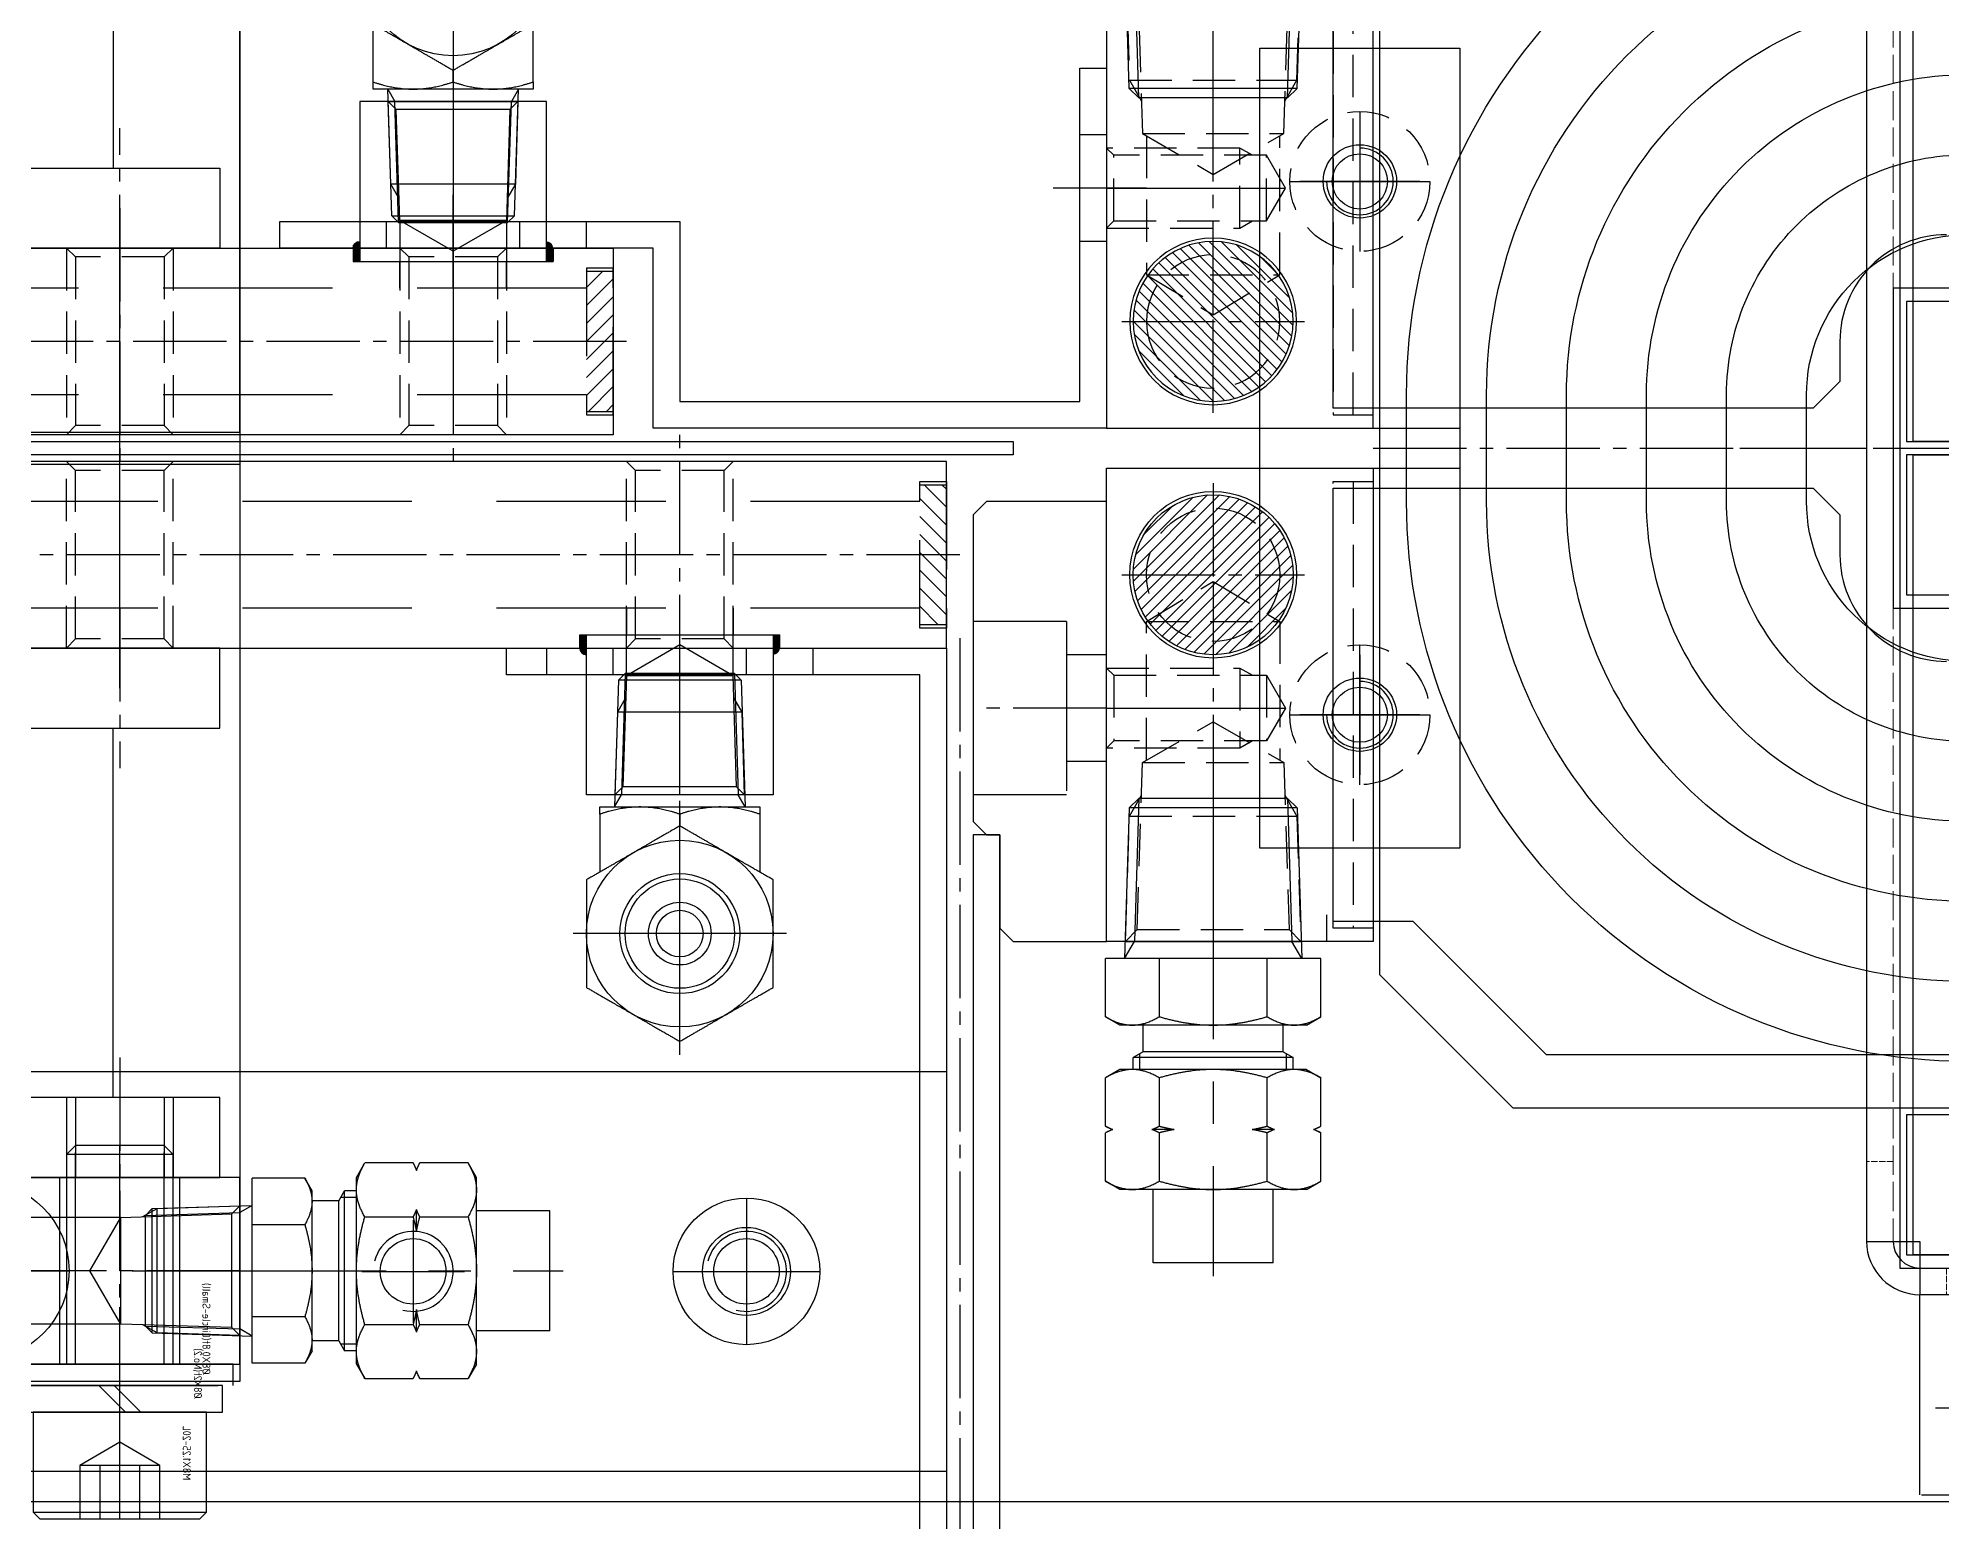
# Model space of a CAD drawing. Header units: millimetres. Extents: x -4251 to 2609, y -1673 to 4048.
# Drawn here: x -4004 to -3861.2, y 1449.9 to 1561.2 of the extents above; entities that cross this region are included whole.
import ezdxf
from ezdxf.enums import TextEntityAlignment as Align

# ---------------------------------------------------------------- set-up
doc = ezdxf.new("R2010")
doc.units = ezdxf.units.MM
for name, pattern in [('CENTER', [50.8, 31.75, -6.35, 6.35, -6.35]), ('CENTER1', [10, 7, -1, 1, -1]), ('CENTER2', [28.575, 19.05, -3.175, 3.175, -3.175]), ('CHAIN', [0.3543, 0.2362, -0.0295, 0.0591, -0.0295]), ('DASHED', [0.2067, 0.1654, -0.0413]), ('HIDDEN', [9.525, 6.35, -3.175]), ('HIDDEN2', [4.7625, 3.175, -1.5875]), ('HIDDENX2', [19.05, 12.7, -6.35]), ('PHANTOM2', [31.75, 15.875, -3.175, 3.175, -3.175, 3.175, -3.175])]:
    doc.linetypes.add(name, pattern=pattern)
for name, color, linetype in [('______', 7, 'Continuous'), ('CENTER', 1, 'CENTER'), ('CL', 1, 'CENTER'), ('HIDDEN', 2, 'HIDDEN'), ('PV-529CA', 7, 'Continuous'), ('THIN', 3, 'Continuous'), ('가는실선', 6, 'Continuous'), ('가시적인 것(ISO)', 7, 'Continuous'), ('외형선', 7, 'Continuous'), ('중심선', 3, 'CENTER2'), ('피치선', 1, 'Continuous')]:
    doc.layers.add(name, color=color, linetype=linetype)
doc.layers.add('가려진 것(ISO)', color=2, linetype='DASHED', lineweight=18)
doc.layers.add('중심 표식(ISO)', color=1, linetype='Continuous', lineweight=25)
doc.styles.get("Standard").update_dxf_attribs({"font": 'ISOCP.SHX', "bigfont": 'WHGTXT.SHX'})

# ---------------------------------------------------------------- blocks, each defined once
blk = doc.blocks.new('A$C725E4418')
at = {"color": 1, "linetype": 'CENTER1'}
for p, q in [((-20, 99, 0), (-20, 107, 0)), ((-22, -3, 0), (-22, 5, 0))]:
    blk.add_line(p, q, dxfattribs=at)
at = {"color": 2, "linetype": 'HIDDEN'}
for p, q in [((-25, 102, 0), (-25, 104, 0)), ((-15, 102, 0), (-15, 104, 0)), ((-10, 102, 0), (-10, 104, 0)), ((-27, 0, 0), (-27, 2, 0)), ((-21.5, 0, 0), (-21.5, 2, 0)), ((-17, 0, 0), (-17, 2, 0))]:
    blk.add_line(p, q, dxfattribs=at)
at = {"color": 1}
blk.add_lwpolyline([(-33, 104), (0, 104), (0, 0), (-33, 0), (-33, 2), (-2, 2), (-2, 102), (-33, 102), (-33, 104)], dxfattribs=at)
blk = doc.blocks.new('A$C13CE0023')
at = {"color": 2, "linetype": 'HIDDEN'}
for p, q in [((49, 8.5, 0), (47, 8.5, 0)), ((-5, 0), (-5, 2)), ((5, 0), (5, 2)), ((10, 0, 0), (10, 2, 0)), ((49, 0.5, 0), (47, 0.5, 0))]:
    blk.add_line(p, q, dxfattribs=at)
at = {"color": 1, "linetype": 'CENTER1'}
for p, q in [((0, -3), (0, 5)), ((52, 4.5, 0), (44, 4.5, 0))]:
    blk.add_line(p, q, dxfattribs=at)
at = {"color": 1, "elevation": 0}
blk.add_lwpolyline([(15, 0), (-13, 0), (-13, 2), (17, 2), (17, -11.5), (47, -11.5), (47, 13.5), (49, 13.5), (49, -13.5), (15, -13.5)], close=True, dxfattribs=at)
blk = doc.blocks.new('A$C2F791973')
at = {"color": 2, "linetype": 'HIDDENX2'}
for p, q in [((-3, -9), (-10, -9, 0)), ((-3, -9), (-3, -22)), ((0, -11.5), (-3, -11.5)), ((0, -19.5), (-3, -19.5)), ((-3, -22), (-10, -22, 0))]:
    blk.add_line(p, q, dxfattribs=at)
at = {"color": 1, "linetype": 'CENTER1'}
blk.add_line((0, -15.5), (-10, -15.5), dxfattribs=at)
at = {"color": 1}
blk.add_lwpolyline([(-7, -33), (0, -33), (0, 0), (-9, 0), (-10, -1), (-10, -24), (-9, -25), (-8, -25), (-8, -32)], close=True, dxfattribs=at)
blk = doc.blocks.new('A$C08E43E8F')
at = {"color": 1, "linetype": 'CENTER1'}
blk.add_line((20, -93, 0), (20, -85, 0), dxfattribs=at)
at = {"color": 2, "linetype": 'HIDDEN'}
for p, q in [((15, -90, 0), (15, -88, 0)), ((19.5, -90, 0), (19.5, -88, 0)), ((25, -90, 0), (25, -88, 0))]:
    blk.add_line(p, q, dxfattribs=at)
at = {"color": 1}
blk.add_lwpolyline([(-2, 0), (-2, -90), (31, -90), (31, -88), (0, -88), (0, 0)], close=True, dxfattribs=at)
blk = doc.blocks.new('A$C50AD6EAA')
at = {"color": 30}
blk.add_lwpolyline([(5, 0), (390, 0), (390, 158), (5, 158), (5, 0)], dxfattribs=at)
blk.add_lwpolyline([(321.5, 17.5), (321.5, 140.5), (280.5, 140.5), (280.5, 17.5)], close=True, dxfattribs=at)
at = {"color": 2, "linetype": 'HIDDEN2'}
for centre in [(240, 99), (240, 59)]:
    blk.add_circle(centre, 5.25, dxfattribs=at)
at = {"color": 30}
for centre in [(240, 99), (240, 59)]:
    blk.add_circle(centre, 2.75, dxfattribs=at)
blk.add_circle((194, 17.25), 2.46)
at = {"layer": 'CENTER'}
for p, q in [((240, 104.25), (240, 93.75)), ((234.75, 99), (245.25, 99)), ((240, 53.75), (240, 64.25)), ((234.75, 59), (245.25, 59)), ((194, 20.25), (194, 14.25)), ((191, 17.25), (197, 17.25))]:
    blk.add_line(p, q, dxfattribs=at)
at = {"layer": 'THIN'}
blk.add_arc((194, 17.25), 3, 255, 165, dxfattribs=at)
blk = doc.blocks.new('A$C4ACB407E')
at = {"color": 30}
for p, q in [((-15, -28.5), (0, -28.5)), ((-15, -31.5), (0, -31.5))]:
    blk.add_line(p, q, dxfattribs=at)
blk.add_lwpolyline([(-15, 0), (0, 0), (0, -60), (-15, -60)], close=True, dxfattribs=at)
for centre in [(-7.5, -10), (-7.5, -50)]:
    blk.add_circle(centre, 2.07)
at = {"layer": 'CL'}
for p, q in [((-7.5, -5.5), (-7.5, -14.5)), ((-3, -10), (-12, -10)), ((-7.5, -45.5), (-7.5, -54.5)), ((-3, -50), (-12, -50))]:
    blk.add_line(p, q, dxfattribs=at)
at = {"layer": '피치선'}
for centre in [(-7.5, -10), (-7.5, -50)]:
    blk.add_arc(centre, 2.5, 180, 90, dxfattribs=at)
blk = doc.blocks.new('A$C248C143C')
at = {"color": 30}
blk.add_lwpolyline([(-1, 0), (-201, 0), (-201, 30), (-1, 30), (-1, 0)], dxfattribs=at)
for radius in [5.5, 3.3]:
    blk.add_circle((-16, 15), radius, dxfattribs=at)
blk.add_circle((-41, 15, 0), 2.46)
at = {"layer": 'CENTER'}
for p, q in [((-16, 20.5), (-16, 9.5)), ((-41, 18.85, 0), (-41, 11.15, 0)), ((-44.85, 15, 0), (-37.15, 15, 0)), ((-21.5, 15), (-10.5, 15))]:
    blk.add_line(p, q, dxfattribs=at)
at = {"layer": 'THIN'}
blk.add_arc((-41, 15, 0), 3, 255, 165, dxfattribs=at)
blk = doc.blocks.new('A$C1B3D22F5')
at = {"color": 2, "linetype": 'HIDDEN'}
for p, q in [((13.85, 31.5, 0), (19.85, 31.5, 0)), ((13.85, 30.82, 0), (19.85, 30.82, 0)), ((13.85, 24.18, 0), (19.85, 24.18, 0)), ((13.85, 23.5, 0), (19.85, 23.5, 0)), ((-19.85, 5.25, 0), (-13.85, 5.25, 0)), ((13.85, 5.25, 0), (19.85, 5.25, 0)), ((-13.85, 4, 0), (13.85, 4, 0)), ((-13.85, 3.32, 0), (13.85, 3.32, 0)), ((-13.85, -3.32, 0), (13.85, -3.32, 0)), ((-13.85, -4, 0), (13.85, -4, 0)), ((-19.85, -5.25, 0), (-13.85, -5.25, 0)), ((13.85, -5.25, 0), (19.85, -5.25, 0)), ((13.85, -23.5, 0), (19.85, -23.5, 0)), ((13.85, -24.18, 0), (19.85, -24.18, 0)), ((13.85, -30.82, 0), (19.85, -30.82, 0)), ((13.85, -31.5, 0), (19.85, -31.5, 0))]:
    blk.add_line(p, q, dxfattribs=at)
at = {"color": 1, "linetype": 'CENTER1'}
for p, q in [((-22.85, 27.5, 0), (-10.85, 27.5, 0)), ((10.85, 27.5, 0), (22.85, 27.5, 0)), ((-19.85, 0, 0), (19.85, 0, 0)), ((-22.85, -27.5, 0), (-10.85, -27.5, 0)), ((10.85, -27.5, 0), (22.85, -27.5, 0))]:
    blk.add_line(p, q, dxfattribs=at)
at = {"color": 6}
for p, q in [((13.85, 27, 0), (-13.85, 27, 0)), ((13.85, -27, 0), (-13.85, -27, 0))]:
    blk.add_line(p, q, dxfattribs=at)
at = {"color": 1, "elevation": 0}
for points in [[(-13.85, 35), (-19.85, 35), (-19.85, -35), (-13.85, -35)], [(19.85, 35), (13.85, 35), (13.85, -35), (19.85, -35)]]:
    blk.add_lwpolyline(points, close=True, dxfattribs=at)
blk = doc.blocks.new('A$C6A5E3453')
at = {"color": 1, "linetype": 'CENTER1'}
blk.add_line((0, -12, 0), (0, 0, 0), dxfattribs=at)
at = {"color": 2, "linetype": 'HIDDENX2'}
for p, q in [((-4, -3.08), (-4, 0)), ((4, -3.08), (4, 0)), ((4, -3.08), (-4, -3.08)), ((4.67, -5.8), (-4.67, -5.8))]:
    blk.add_line(p, q, dxfattribs=at)
at = {"color": 1}
blk.add_lwpolyline([(-7, 0), (7, 0), (7, -12), (-7, -12)], close=True, dxfattribs=at)
at = {"color": 2, "linetype": 'HIDDENX2'}
for points in [[(4.26, -11.4), (4, -3.08), (0, -0.77), (-4, -3.08), (-4.26, -11.4)], [(-4.06, -4.74), (-4.67, -5.8), (-4.86, -12)], [(4.86, -12), (4.67, -5.8), (4.06, -4.74)], [(4.86, -12), (4.26, -11.4), (-4.26, -11.4), (-4.86, -12)]]:
    blk.add_lwpolyline(points, dxfattribs=at)
blk = doc.blocks.new('A$C74E65FFC')
at = {"linetype": 'HIDDEN2', "ltscale": 2}
h = blk.add_hatch(dxfattribs=at)
h.set_pattern_fill('ANSI31', color=2, scale=0.3, angle=-90)
h.set_pattern_definition([(315, (-197.4971, 2603.3029), (0.6735192, 0.6735192), [])])
h.paths.add_polyline_path([(131.83, 23.08), (131.83, 12.58), (129.83, 12.58), (129.83, 23.08)])
h = blk.add_hatch(color=256)
h.paths.add_polyline_path([(112.83, 11.83), (112.33, 11.83), (112.33, 10.83), (112.83, 10.83)])
h.paths.add_polyline_path([(112.83, 10.83), (112.33, 10.83, 0.414214), (112.83, 10.33)])
h = blk.add_hatch(color=256)
h.paths.add_polyline_path([(126.83, 11.83), (127.33, 11.83), (127.33, 10.83), (126.83, 10.83)])
h.paths.add_polyline_path([(126.83, 10.83), (127.33, 10.83, -0.414214), (126.83, 10.33)])
at = {"color": 1, "linetype": 'CENTER1'}
for p, q in [((94.83, 7.83, 0), (94.83, 27.83, 0)), ((119.83, 7.83, 0), (119.83, 27.83, 0)), ((132.83, 17.83, 0), (-27.17, 17.83, 0))]:
    blk.add_line(p, q, dxfattribs=at)
at = {"color": 6}
for p, q in [((131.83, 24.83, 0), (-43.17, 24.83, 0)), ((131.83, 10.83), (131.83, 24.83, 0)), ((-43.17, 10.83, 0), (131.83, 10.83, 0))]:
    blk.add_line(p, q, dxfattribs=at)
at = {"color": 2, "linetype": 'HIDDEN2'}
for p, q in [((90.83, 10.83, 0), (90.83, 24.83, 0)), ((98.83, 10.83, 0), (98.83, 24.83, 0)), ((115.83, 10.83, 0), (115.83, 24.83, 0)), ((123.83, 10.83, 0), (123.83, 24.83, 0)), ((91.51, 11.5, 0), (91.51, 24.15, 0)), ((98.16, 11.5, 0), (98.16, 24.15, 0)), ((116.51, 11.5, 0), (116.51, 24.15, 0)), ((123.16, 11.5, 0), (123.16, 24.15, 0))]:
    blk.add_line(p, q, dxfattribs=at)
at = {"color": 2, "linetype": 'HIDDENX2'}
for p, q in [((129.83, 21.83, 0), (-21.7, 21.83, 0)), ((129.83, 13.83, 0), (-21.67, 13.83, 0)), ((112.33, 10.83, 0), (112.33, 11.83, 0)), ((127.33, 10.83, 0), (127.33, 11.83, 0))]:
    blk.add_line(p, q, dxfattribs=at)
at = {"color": 250, "linetype": 'HIDDENX2'}
for p, q in [((115.83, 13.83, 0), (115.83, 11.83, 0)), ((123.83, 13.83, 0), (123.83, 11.83, 0))]:
    blk.add_line(p, q, dxfattribs=at)
at = {"color": 2}
blk.add_line((112.33, 11.83, 0), (127.33, 11.83, 0), dxfattribs=at)
at = {"color": 2, "linetype": 'HIDDEN2', "elevation": 0}
for points in [[(98.83, 24.83), (98.16, 24.15), (91.51, 24.15), (90.83, 24.83)], [(123.83, 24.83), (123.16, 24.15), (116.51, 24.15), (115.83, 24.83)], [(98.83, 10.83), (98.16, 11.5), (91.51, 11.5), (90.83, 10.83)], [(123.83, 10.83), (123.16, 11.5), (116.51, 11.5), (115.83, 10.83)]]:
    blk.add_lwpolyline(points, dxfattribs=at)
at = {"color": 2, "linetype": 'HIDDEN2', "ltscale": 2, "elevation": 0}
for points in [[(131.83, 23.33), (131.83, 12.33), (129.83, 12.33), (129.83, 23.33)], [(131.83, 23.08), (131.83, 12.58), (129.83, 12.58), (129.83, 23.08)]]:
    blk.add_lwpolyline(points, close=True, dxfattribs=at)
blk.add_arc((112.83, 10.83, 0), 0.5, 180, 270)
blk.add_blockref('A$C6A5E3453', (119.83, 11.83, 0))
blk = doc.blocks.new('A$C5ED477E8')
at = {"color": 1, "linetype": 'CENTER1'}
for p, q in [((63.46, 6.62, 0), (63.46, 26.62, 0)), ((72.46, 16.62, 0), (-47.08, 16.62, 0))]:
    blk.add_line(p, q, dxfattribs=at)
at = {"color": 6}
for p, q in [((72.46, 23.62, 0), (-74.54, 23.62, 0)), ((72.46, 9.62, 0), (72.46, 23.62, 0)), ((-74.54, 9.62, 0), (72.46, 9.62, 0))]:
    blk.add_line(p, q, dxfattribs=at)
at = {"color": 2, "linetype": 'HIDDENX2'}
for p, q in [((63.53, 20.62, 0), (-41.58, 20.62, 0)), ((63.54, 12.62, 0), (63.54, 20.62, 0)), ((66.26, 11.95, 0), (66.26, 21.29, 0)), ((63.53, 12.62, 0), (-41.54, 12.62, 0))]:
    blk.add_line(p, q, dxfattribs=at)
at = {"color": 2, "linetype": 'HIDDENX2', "elevation": 0}
for points in [[(65.19, 20.68), (66.26, 21.29), (72.46, 21.48)], [(72.46, 11.76), (71.86, 12.36), (71.86, 20.88), (72.46, 21.48)], [(71.86, 12.36), (63.54, 12.62), (61.22, 16.62), (63.54, 20.62), (71.86, 20.88)], [(72.46, 11.76), (66.26, 11.95), (65.19, 12.56)]]:
    blk.add_lwpolyline(points, dxfattribs=at)
at = {"layer": 'CENTER'}
blk.add_line((47.64, 16.62, 0), (58.28, 16.62, 0), dxfattribs=at)
at = {"layer": 'HIDDEN', "ltscale": 10}
for p, q in [((58.96, 9.62, 0), (58.96, 23.62, 0)), ((67.96, 9.62, 0), (67.96, 23.62, 0))]:
    blk.add_line(p, q, dxfattribs=at)
blk = doc.blocks.new('A$C61D72ECD')
at = {"linetype": 'HIDDEN2', "ltscale": 2}
h = blk.add_hatch(dxfattribs=at)
h.set_pattern_fill('ANSI31', color=2, scale=0.3, angle=-90)
h.set_pattern_definition([(315, (-251.3881, 2606.0555), (0.6735192, 0.6735192), [])])
h.paths.add_polyline_path([(77.94, 25.83), (77.94, 15.33), (75.94, 15.33), (75.94, 25.83)])
h = blk.add_hatch(color=256)
h.paths.add_polyline_path([(50.94, 14.58), (50.44, 14.58), (50.44, 13.58), (50.94, 13.58)])
h.paths.add_polyline_path([(50.94, 13.58), (50.44, 13.58, 0.414214), (50.94, 13.08)])
h = blk.add_hatch(color=256)
h.paths.add_polyline_path([(64.94, 14.58), (65.44, 14.58), (65.44, 13.58), (64.94, 13.58)])
h.paths.add_polyline_path([(64.94, 13.58), (65.44, 13.58, -0.414214), (64.94, 13.08)])
at = {"color": 1, "linetype": 'CENTER1'}
for p, q in [((15.94, 10.58, 0), (15.94, 30.58, 0)), ((57.94, 10.58, 0), (57.94, 30.58, 0)), ((78.94, 20.58, 0), (-106.06, 20.58, 0))]:
    blk.add_line(p, q, dxfattribs=at)
at = {"color": 6}
for p, q in [((77.94, 27.58, 0), (-122.06, 27.58, 0)), ((77.94, 13.58, 0), (77.94, 27.58, 0)), ((-122.06, 13.58, 0), (77.94, 13.58, 0))]:
    blk.add_line(p, q, dxfattribs=at)
at = {"color": 2, "linetype": 'HIDDEN2'}
for p, q in [((11.94, 13.58, 0), (11.94, 27.58, 0)), ((19.94, 13.58, 0), (19.94, 27.58, 0)), ((53.94, 13.58, 0), (53.94, 27.58, 0)), ((61.94, 13.58, 0), (61.94, 27.58, 0)), ((12.62, 14.26, 0), (12.62, 26.9, 0)), ((19.26, 14.26, 0), (19.26, 26.9, 0)), ((54.62, 14.26, 0), (54.62, 26.9, 0)), ((61.26, 14.26, 0), (61.26, 26.9, 0))]:
    blk.add_line(p, q, dxfattribs=at)
at = {"color": 2, "linetype": 'HIDDENX2'}
for p, q in [((75.94, 24.58, 0), (-100.6, 24.58, 0)), ((75.94, 16.58, 0), (-100.56, 16.58, 0)), ((50.44, 13.58, 0), (50.44, 14.58, 0)), ((65.44, 13.58, 0), (65.44, 14.58, 0))]:
    blk.add_line(p, q, dxfattribs=at)
at = {"color": 250, "linetype": 'HIDDENX2'}
for p, q in [((53.94, 16.58, 0), (53.94, 14.58, 0)), ((61.94, 16.58, 0), (61.94, 14.58, 0))]:
    blk.add_line(p, q, dxfattribs=at)
at = {"color": 2}
blk.add_line((50.44, 14.58, 0), (65.44, 14.58, 0), dxfattribs=at)
at = {"color": 2, "linetype": 'HIDDEN2', "elevation": 0}
for points in [[(19.94, 27.58), (19.26, 26.9), (12.62, 26.9), (11.94, 27.58)], [(61.94, 27.58), (61.26, 26.9), (54.62, 26.9), (53.94, 27.58)], [(19.94, 13.58), (19.26, 14.26), (12.62, 14.26), (11.94, 13.58)], [(61.94, 13.58), (61.26, 14.26), (54.62, 14.26), (53.94, 13.58)]]:
    blk.add_lwpolyline(points, dxfattribs=at)
at = {"color": 2, "linetype": 'HIDDEN2', "ltscale": 2, "elevation": 0}
for points in [[(77.94, 26.08), (77.94, 15.08), (75.94, 15.08), (75.94, 26.08)], [(77.94, 25.83), (77.94, 15.33), (75.94, 15.33), (75.94, 25.83)]]:
    blk.add_lwpolyline(points, close=True, dxfattribs=at)
blk.add_arc((50.94, 13.58, 0), 0.5, 180, 270)
blk.add_blockref('A$C6A5E3453', (57.94, 14.58, 0))
blk = doc.blocks.new('A$C60C83D6E')
at = {"color": 1, "linetype": 'CENTER1'}
blk.add_line((101.3, -123.4, 0), (114.7, -123.4, 0), dxfattribs=at)
at = {"color": 6, "elevation": 0}
blk.add_lwpolyline([(-19.5, 8.3), (127.5, 8.3), (127.5, -131.7), (-19.5, -131.7)], close=True, dxfattribs=at)
at = {"color": 6}
blk.add_circle((108, -123.4, 0), 6.7, dxfattribs=at)
blk = doc.blocks.new('A$C6DFB66A4')
at = {"color": 6, "linetype": 'PHANTOM2'}
for p, q in [((-11.1, -6.5), (-11.1, 6.5)), ((-7.6, 3), (-7.6, -3)), ((0, 3.32), (16.4, 3.32)), ((15.72, 4), (15.72, -4)), ((-1.6, -0.43), (-3.6, 1.57)), ((-11.6, 0), (16.4, 0)), ((-1.6, -1.57), (-3.6, 0.43)), ((0, -3.32), (16.4, -3.32))]:
    blk.add_line(p, q, dxfattribs=at)
for points in [[(-3.6, 7.7), (-1.6, 7.7), (-1.6, -7.7), (-3.6, -7.7)], [(-1.6, 8.5), (0, 8.5), (0, -8.5), (-1.6, -8.5)], [(-3.6, -6.5), (-11.1, -6.5), (-11.6, -6), (-11.6, 6), (-11.1, 6.5), (-3.6, 6.5)]]:
    blk.add_lwpolyline(points, close=True, dxfattribs=at)
for points in [[(-11.6, 3), (-7.6, 3), (-5.87, 0), (-5.87, 0), (-7.6, -3), (-11.6, -3)], [(0, 4), (15.72, 4), (16.4, 3.32), (16.4, -3.32), (15.72, -4), (0, -4)], [(-11.6, 1.5), (-7.6, 1.5)], [(-7.6, -1.5), (-11.6, -1.5)]]:
    blk.add_lwpolyline(points, dxfattribs=at)
for s, p in [('%%C8X2t(No.2)', (-2.6, 5.86)), ('%%C8X0.8t(Circle-Small)', (-0.8, 6.5)), ('M8X1.25-20L', (-8.72, 5.03))]:
    blk.add_text(s, height=0.6, dxfattribs=at).set_placement(p, align=Align.MIDDLE_LEFT)
blk = doc.blocks.new('A$C1A1F7E32')
at = {"layer": 'PV-529CA'}
for p, q in [((4.5, 30.33), (-4.5, 30.33)), ((-4.5, 30.33), (-4.5, 24.83)), ((4.5, 30.33), (4.5, 24.83)), ((-7, 24.83), (-8.08, 24.2)), ((7, 24.83), (-7, 24.83)), ((7, 24.83), (8.08, 24.2)), ((-8.08, 24.2), (-8.08, 20.58)), ((-4.04, 20.58), (-4.04, 24.2)), ((4.04, 20.58), (4.04, 24.2)), ((8.08, 20.58), (8.08, 24.2)), ((-7.58, 20.33), (-8.08, 20.58)), ((-7.58, 20.33), (-8.08, 20.08)), ((-8.08, 20.08), (-8.08, 16.46)), ((-7.52, 20.33), (-7.58, 20.33)), ((-2.92, 20.33), (-4.6, 20.33)), ((-4.04, 16.46), (-4.04, 20.08)), ((4.6, 20.33), (2.92, 20.33)), ((4.04, 16.46), (4.04, 20.08)), ((7.58, 20.33), (7.52, 20.33)), ((7.58, 20.33), (8.08, 20.58)), ((7.58, 20.33), (8.08, 20.08)), ((8.08, 16.46), (8.08, 20.08)), ((-7, 15.83), (-8.08, 16.46)), ((7, 15.83), (-7, 15.83)), ((-6, 15.83), (-6, 14.93)), ((6, 15.83), (6, 14.93)), ((7, 15.83), (8.08, 16.46)), ((6, 14.93), (-6, 14.93)), ((-5.25, 14.5), (-6, 14.93)), ((5.25, 14.5), (-5.25, 14.5)), ((-5.25, 14.5), (-5.25, 12.5)), ((5.25, 14.5), (6, 14.93)), ((5.25, 14.5), (5.25, 12.5)), ((-6, 12.5), (-6.93, 11.96)), ((-6.93, 11.96), (-6.93, 8)), ((6, 12.5), (-6, 12.5)), ((-3.46, 8), (-3.46, 11.96)), ((3.46, 11.96), (3.46, 8)), ((6, 12.5), (6.93, 11.96)), ((6.93, 11.96), (6.93, 8)), ((6.93, 8), (-6.93, 8)), ((-4.67, 0.5), (-4.9, 8)), ((4.67, 0.5), (4.9, 8)), ((4.67, 0.5), (-4.67, 0.5)), ((-4.15, 0), (-4.67, 0.5)), ((4.15, 0), (-4.15, 0)), ((4.15, 0), (4.67, 0.5))]:
    blk.add_line(p, q, dxfattribs=at)
for points, weights in [([(-8.08, 24.2), (-7, 24.83), (-6.06, 24.83)], [1, 1.0379548493, 1]), ([(-6.06, 24.83), (-5.12, 24.83), (-4.04, 24.2)], [1, 1.0379548493, 1]), ([(-4.04, 24.2), (-1.88, 24.83), (0, 24.83)], [1, 1.0379548493, 1]), ([(0, 24.83), (1.88, 24.83), (4.04, 24.2)], [1, 1.0379548493, 1]), ([(4.04, 24.2), (5.12, 24.83), (6.06, 24.83)], [1, 1.0379548493, 1]), ([(6.06, 24.83), (7, 24.83), (8.08, 24.2)], [1, 1.0379548493, 1]), ([(-7.52, 20.33), (-7.79, 20.43), (-8.08, 20.58)], [1, 1.00259269997, 1]), ([(-8.08, 20.08), (-7.79, 20.23), (-7.52, 20.33)], [1, 1.00259269997, 1]), ([(-4.04, 20.58), (-4.33, 20.43), (-4.6, 20.33)], [1, 1.00259269997, 1]), ([(-4.6, 20.33), (-4.33, 20.23), (-4.04, 20.08)], [1, 1.00259269997, 1]), ([(-2.92, 20.33), (-3.46, 20.43), (-4.04, 20.58)], [1, 1.00259269997, 1]), ([(-4.04, 20.08), (-3.46, 20.23), (-2.92, 20.33)], [1, 1.00259269997, 1]), ([(4.04, 20.58), (3.46, 20.43), (2.92, 20.33)], [1, 1.00259269997, 1]), ([(2.92, 20.33), (3.46, 20.23), (4.04, 20.08)], [1, 1.00259269997, 1]), ([(4.6, 20.33), (4.33, 20.43), (4.04, 20.58)], [1, 1.00259269997, 1]), ([(4.04, 20.08), (4.33, 20.23), (4.6, 20.33)], [1, 1.00259269997, 1]), ([(8.08, 20.58), (7.79, 20.43), (7.52, 20.33)], [1, 1.00259269997, 1]), ([(7.52, 20.33), (7.79, 20.23), (8.08, 20.08)], [1, 1.00259269997, 1]), ([(-6.06, 15.83), (-7, 15.83), (-8.08, 16.46)], [1, 1.0379548493, 1]), ([(-4.04, 16.46), (-5.12, 15.83), (-6.06, 15.83)], [1, 1.0379548493, 1]), ([(0, 15.83), (-1.88, 15.83), (-4.04, 16.46)], [1, 1.0379548493, 1]), ([(4.04, 16.46), (1.88, 15.83), (0, 15.83)], [1, 1.0379548493, 1]), ([(6.06, 15.83), (5.12, 15.83), (4.04, 16.46)], [1, 1.0379548493, 1]), ([(8.08, 16.46), (7, 15.83), (6.06, 15.83)], [1, 1.0379548493, 1]), ([(-6.93, 11.96), (-6, 12.5), (-5.2, 12.5)], [1, 1.0379548493, 1]), ([(-5.2, 12.5), (-4.39, 12.5), (-3.46, 11.96)], [1, 1.0379548493, 1]), ([(-3.46, 11.96), (-1.61, 12.5), (0, 12.5)], [1, 1.0379548493, 1]), ([(0, 12.5), (1.61, 12.5), (3.46, 11.96)], [1, 1.0379548493, 1]), ([(3.46, 11.96), (4.39, 12.5), (5.2, 12.5)], [1, 1.0379548493, 1]), ([(5.2, 12.5), (6, 12.5), (6.93, 11.96)], [1, 1.0379548493, 1])]:
    blk.add_rational_spline(points, weights, degree=2, dxfattribs=at)
at = {"layer": '가는실선'}
for p, q in [((-5.5, 15.83), (-5.5, 14.64)), ((5.5, 15.83), (5.5, 14.64)), ((-4.9, 8), (-4.37, 7.08)), ((4.9, 8), (4.37, 7.08)), ((-4.15, 0), (-4.37, 7.08)), ((4.15, 0), (4.37, 7.08))]:
    blk.add_line(p, q, dxfattribs=at)
at = {"layer": '외형선'}
blk.add_line((-4.87, 7.08), (4.87, 7.08), dxfattribs=at)
at = {"layer": '중심선'}
blk.add_line((0, -1), (0, 31.33), dxfattribs=at)
blk = doc.blocks.new('A$C30977485')
at = {"layer": 'PV-529CA', "extrusion": (0, 1, 0)}
for p, q in [((-6, 10.54), (-6, 14.88)), ((6, 10.54), (6, 14.88)), ((6, 10), (-6, 10)), ((-4.6, 0.5), (-4.9, 10)), ((0, 10.54), (0, 11.42)), ((4.6, 0.5), (4.9, 10)), ((-4.6, 0.5), (4.6, 0.5)), ((-4.09, 0), (-4.6, 0.5)), ((-4.09, 0), (4.09, 0)), ((4.09, 0), (4.6, 0.5))]:
    blk.add_line(p, q, dxfattribs=at)
at = {"layer": 'PV-529CA'}
for radius in [7, 4.5, 4.1, 2.35, 1.75]:
    blk.add_circle((0, 19.5), radius, dxfattribs=at)
for points in [[(0, 27.58), (-1.88, 26.5), (-3.5, 25.56)], [(3.5, 25.56), (1.88, 26.5), (0, 27.58)], [(-3.5, 25.56), (-5.12, 24.62), (-7, 23.54)], [(7, 23.54), (5.12, 24.62), (3.5, 25.56)], [(-7, 23.54), (-7, 21.38), (-7, 19.5)], [(7, 19.5), (7, 21.38), (7, 23.54)], [(-7, 19.5), (-7, 17.62), (-7, 15.46)], [(7, 15.46), (7, 17.62), (7, 19.5)], [(-7, 15.46), (-5.12, 14.38), (-3.5, 13.44)], [(3.5, 13.44), (5.12, 14.38), (7, 15.46)], [(-3.5, 13.44), (-1.88, 12.5), (0, 11.42)], [(0, 11.42), (1.88, 12.5), (3.5, 13.44)], [(-6, 10.54), (-4.39, 10), (-3, 10)], [(-6, 10), (-6, 10), (-6, 10.54)], [(-3, 10), (-1.61, 10), (0, 10.54)], [(0, 10.54), (1.61, 10), (3, 10)], [(3, 10), (4.39, 10), (6, 10.54)], [(6, 10.54), (6, 10), (6, 10)]]:
    blk.add_rational_spline(points, [1, 1.0379548493, 1], degree=2, dxfattribs=at)
at = {"layer": '가는실선'}
for p, q in [((-4.9, 10), (-4.37, 9.08)), ((4.9, 10), (4.37, 9.08))]:
    blk.add_line(p, q, dxfattribs=at)
at = {"layer": '가는실선', "extrusion": (0, 1, 0)}
for p, q in [((-4.09, 0), (-4.37, 9.08)), ((4.09, 0), (4.37, 9.08))]:
    blk.add_line(p, q, dxfattribs=at)
at = {"layer": '외형선'}
blk.add_line((-4.87, 9.08), (4.87, 9.08), dxfattribs=at)
at = {"layer": '중심선'}
for p, q in [((0, 28.58), (0, -1)), ((-8, 19.5), (8, 19.5))]:
    blk.add_line(p, q, dxfattribs=at)
blk = doc.blocks.new('A$C22ED3A6F')
blk.add_line((0, -85, 0), (0, -87, 0))
at = {"color": 2, "elevation": 0}
for points in [[(-170, -68.8), (-23, -68.8), (-23, -15.3), (-170, -15.3)], [(35, -70.5), (-175, -70.5), (-175, -69.5), (35, -69.5)], [(-170, -71.2), (-23, -71.2), (-23, -124.7), (-170, -124.7)]]:
    blk.add_lwpolyline(points, close=True, dxfattribs=at)
at = {"layer": 'CENTER'}
blk.add_line((-7, -37.83, 0), (-7, -62, 0), dxfattribs=at)
at = {"layer": 'CENTER', "ltscale": 10}
blk.add_line((-32, -88, 0), (-32, -52, 0), dxfattribs=at)
for name, p in [('A$C60C83D6E', (-150.5, -8.3, 0)), ('A$C30977485', (-7, -53.08, 0)), ('A$C61D72ECD', (-47.94, -98.58, 0)), ('A$C5ED477E8', (-95.46, -148.32, 0))]:
    blk.add_blockref(name, p)
at = {"xscale": -1}
for name, p, rotation in [('A$C1B3D22F5', (-59.5, -35.15, 0), 270), ('A$C74E65FFC', (-126.83, -44.17, 0), 180), ('A$C6DFB66A4', (-32, -138.7, 0), 270)]:
    blk.add_blockref(name, p, dxfattribs=dict(at, rotation=rotation))
for name, p, rotation in [('A$C1B3D22F5', (-59.5, -104.85, 0), 270), ('A$C30977485', (10, -86.92, 0), 180), ('A$C1A1F7E32', (-30.08, -131.7, 0), 270)]:
    blk.add_blockref(name, p, dxfattribs=dict(rotation=rotation))
blk = doc.blocks.new('A$C55996723')
at = {"color": 250}
for points in [[(-180.99, 78.07), (-191.49, 78.07), (-191.49, 38.07), (-180.99, 38.07)], [(-131.49, 77.57), (-131.49, 58.07), (-191.49, 58.07), (-191.49, 77.57)], [(-131.49, 78.07), (-141.99, 78.07), (-141.99, 38.07), (-131.49, 38.07)], [(-119.99, 78.07), (-130.49, 78.07), (-130.49, 38.07), (-119.99, 38.07)], [(-70.49, 77.57), (-70.49, 58.07), (-130.49, 58.07), (-130.49, 77.57)], [(-70.49, 78.07), (-80.99, 78.07), (-80.99, 38.07), (-70.49, 38.07)], [(-131.49, 58.07), (-131.49, 38.57), (-191.49, 38.57), (-191.49, 58.07)], [(-70.49, 58.07), (-70.49, 38.57), (-130.49, 38.57), (-130.49, 58.07)]]:
    blk.add_lwpolyline(points, close=True, dxfattribs=at)
blk = doc.blocks.new('A$C00384E26')
at = {"color": 1, "linetype": 'CENTER1'}
for p, q in [((5.64, 22.04), (5.64, 32.04)), ((10.64, 27.04), (0.64, 27.04))]:
    blk.add_line(p, q, dxfattribs=at)
at = {"layer": '가려진 것(ISO)', "ltscale": 2.795339}
for p, q in [((-13.36, 88.54), (-13.36, 90.54)), ((24.64, 90.54), (24.64, 88.54)), ((-13.36, -36.46), (-13.36, -34.46)), ((24.64, -34.46), (24.64, -36.46))]:
    blk.add_line(p, q, dxfattribs=at)
at = {"layer": '가려진 것(ISO)', "ltscale": 2.856945}
for p, q in [((-11.36, 90.54), (-11.36, 88.54)), ((22.64, 90.54), (22.64, 88.54)), ((-15.36, 80.54), (-17.36, 80.54)), ((28.64, 80.54), (26.64, 80.54)), ((-15.36, -26.46), (-17.36, -26.46)), ((28.64, -26.46), (26.64, -26.46)), ((-11.36, -34.46), (-11.36, -36.46)), ((22.64, -36.46), (22.64, -34.46))]:
    blk.add_line(p, q, dxfattribs=at)
at = {"layer": '가려진 것(ISO)', "ltscale": 12.901145}
for p, q in [((24.64, 88.54), (-13.36, 88.54)), ((-13.36, -34.46), (24.64, -34.46))]:
    blk.add_line(p, q, dxfattribs=at)
at = {"layer": '가려진 것(ISO)', "ltscale": 13.194353}
for p, q in [((-15.36, 86.54), (-15.36, -32.46)), ((26.64, -32.46), (26.64, 86.54))]:
    blk.add_line(p, q, dxfattribs=at)
at = {"layer": '가시적인 것(ISO)'}
for p, q in [((-13.36, 105.54), (-13.36, 90.54)), ((-13.36, 105.54), (24.64, 105.54)), ((24.64, 105.54), (24.64, 90.54)), ((-13.36, 90.54), (24.64, 90.54)), ((-13.36, 90.54), (-13.36, 86.54)), ((24.64, 86.54), (24.64, 90.54)), ((-17.36, 86.54), (-17.36, -32.46)), ((-13.36, 86.54), (-17.36, 86.54)), ((28.64, 86.54), (24.64, 86.54)), ((28.64, -32.46), (28.64, 86.54)), ((-17.36, -32.46), (-13.36, -32.46)), ((-13.36, -32.46), (-13.36, -36.46)), ((24.64, -32.46), (28.64, -32.46)), ((24.64, -36.46), (24.64, -32.46)), ((24.64, -36.46), (-13.36, -36.46)), ((-13.36, -51.46), (-13.36, -36.46)), ((24.64, -51.46), (24.64, -36.46)), ((-13.24, -51.46), (24.52, -51.46))]:
    blk.add_line(p, q, dxfattribs=at)
for centre in [(-6.86, 99.04), (18.14, 99.04), (-6.86, -44.96), (18.14, -44.96)]:
    blk.add_circle(centre, 3, dxfattribs=at)
for centre, radius, start, end in [((-13.36, 86.54), 4, 90, 180), ((24.64, 86.54), 4, 0, 90), ((-13.36, 86.54), 2, 90, 180), ((24.64, 86.54), 2, 0, 90), ((-13.36, -32.46), 4, 180, 270), ((-13.36, -32.46), 2, 180, 270), ((24.64, -32.46), 2, 270, 0), ((24.64, -32.46), 4, 270, 0)]:
    blk.add_arc(centre, radius, start, end, dxfattribs=at)
at = {"layer": '중심 표식(ISO)', "linetype": 'CHAIN', "ltscale": 8.333956}
for p, q in [((-6.86, 104.54), (-6.86, 93.54)), ((18.14, 104.54), (18.14, 93.54)), ((-1.36, 99.04), (-12.36, 99.04)), ((23.64, 99.04), (12.64, 99.04)), ((-6.86, -50.46), (-6.86, -39.46)), ((18.14, -50.46), (18.14, -39.46)), ((-1.36, -44.96), (-12.36, -44.96)), ((23.64, -44.96), (12.64, -44.96))]:
    blk.add_line(p, q, dxfattribs=at)
blk = doc.blocks.new('A$C3D0638FC')
h = blk.add_hatch()
h.set_pattern_fill('ANSI31', color=4, scale=0.2)
h.set_pattern_definition([(45, (1395.9239, -1539.4332), (-0.4490128, 0.4490128), [])])
edge = h.paths.add_edge_path()
edge.add_arc((-9, -7), 6, 0, 360)
at = {"color": 1, "linetype": 'CENTER1'}
for p, q in [((-9, -0.14), (-9, -13.86)), ((-15.86, -7), (-2.14, -7)), ((-9, -7.5), (-9, -34.5))]:
    blk.add_line(p, q, dxfattribs=at)
at = {"color": 1}
blk.add_lwpolyline([(3, -34.5), (-17, -34.5), (-17, 1), (3, 1)], close=True, dxfattribs=at)
blk.add_circle((-9, -7), 6.25, dxfattribs=at)
at = {"color": 4}
blk.add_circle((-9, -7), 6, dxfattribs=at)
at = {"layer": '______', "color": 2, "linetype": 'HIDDEN2'}
for p, q in [((0, -33.5), (0, 0)), ((0, 0), (3, 0)), ((1.5, 0), (1.5, -33.5)), ((-14, -10.5), (-4, -10.5)), ((-7, -14), (-7, -20)), ((-5, -14.54), (-5, -19.46)), ((-14.3, -21.09), (-3.7, -21.09)), ((-15.28, -25.1), (-2.72, -25.1)), ((-0.5, -32.5), (-0.5, -34.5)), ((1.5, -33.5), (0, -33.5)), ((3, -33.5), (1.5, -33.5))]:
    blk.add_line(p, q, dxfattribs=at)
for points in [[(-14, -20.91), (-14, -10.5), (-9, -7.5), (-4, -10.5), (-4, -20.91)], [(-17, -14), (-7, -14), (-6.06, -14.54)], [(-17, -14), (-16.46, -14.54), (-16.46, -19.46), (-17, -20)], [(-16.46, -14.54), (-5, -14.54), (-3.58, -17), (-5, -19.46), (-16.46, -19.46)], [(-14.69, -33.62), (-14.3, -21.09), (-9, -18.03), (-3.7, -21.09), (-3.31, -33.62)], [(-6.06, -19.46), (-7, -20), (-17, -20)], [(-15.58, -34.5), (-15.28, -25.1), (-14.38, -23.53)], [(-3.62, -23.53), (-2.72, -25.1), (-2.42, -34.5)], [(-15.58, -34.5), (-14.69, -33.62), (-3.31, -33.62), (-2.42, -34.5)]]:
    blk.add_lwpolyline(points, dxfattribs=at)
blk.add_circle((-9, -7), 5, dxfattribs=at)
at = {"layer": 'CENTER'}
blk.add_line((-17, -17), (-3.58, -17), dxfattribs=at)
blk = doc.blocks.new('A$C2B371526')
at = {"layer": 'PV-529CA'}
for p, q in [((4.5, 34.83), (-4.5, 34.83)), ((-4.5, 34.83), (-4.5, 29.33)), ((4.5, 34.83), (4.5, 29.33)), ((-7, 29.33), (-8.08, 28.7)), ((-8.08, 28.7), (-8.08, 25.08)), ((-6.06, 29.33), (-7, 29.33)), ((0, 29.33), (-6.06, 29.33)), ((-4.04, 25.08), (-4.04, 28.7)), ((6.06, 29.33), (0, 29.33)), ((4.04, 28.7), (4.04, 25.08)), ((7, 29.33), (6.06, 29.33)), ((7, 29.33), (8.08, 28.7)), ((8.08, 28.7), (8.08, 25.08)), ((-7.58, 24.83), (-8.08, 25.08)), ((-7.58, 24.83), (-8.08, 24.58)), ((-8.08, 24.58), (-8.08, 20.96)), ((-7.52, 24.83), (-7.58, 24.83)), ((-2.92, 24.83), (-4.6, 24.83)), ((-4.04, 20.96), (-4.04, 24.58)), ((4.6, 24.83), (2.92, 24.83)), ((4.04, 24.58), (4.04, 20.96)), ((7.58, 24.83), (7.52, 24.83)), ((7.58, 24.83), (8.08, 25.08)), ((7.58, 24.83), (8.08, 24.58)), ((8.08, 24.58), (8.08, 20.96)), ((-7, 20.33), (-8.08, 20.96)), ((-6.06, 20.33), (-7, 20.33)), ((0, 20.33), (-6.06, 20.33)), ((-6, 20.33), (-6, 19.43)), ((6.06, 20.33), (0, 20.33)), ((6, 20.33), (6, 19.43)), ((7, 20.33), (6.06, 20.33)), ((7, 20.33), (8.08, 20.96)), ((6, 19.43), (-6, 19.43)), ((-5.25, 19), (-6, 19.43)), ((5.25, 19), (-5.25, 19)), ((-5.25, 19), (-5.25, 17)), ((5.25, 19), (6, 19.43)), ((5.25, 19), (5.25, 17)), ((-7, 17), (-8.08, 16.37)), ((-8.08, 16.37), (-8.08, 12)), ((-6.06, 17), (-7, 17)), ((0, 17), (-6.06, 17)), ((-4.04, 12), (-4.04, 16.37)), ((6.06, 17), (0, 17)), ((4.04, 16.37), (4.04, 12)), ((7, 17), (6.06, 17)), ((7, 17), (8.08, 16.37)), ((8.08, 16.37), (8.08, 12)), ((-4.04, 12), (-8.08, 12)), ((-6.3, 0.7), (-6.65, 12)), ((4.04, 12), (-4.04, 12)), ((8.08, 12), (4.04, 12)), ((6.3, 0.7), (6.65, 12)), ((6.3, 0.7), (-6.3, 0.7)), ((-5.57, 0), (-6.3, 0.7)), ((5.57, 0), (-5.57, 0)), ((5.57, 0), (6.3, 0.7))]:
    blk.add_line(p, q, dxfattribs=at)
for points, weights in [([(-8.08, 28.7), (-7, 29.33), (-6.06, 29.33)], [1, 1.0379548493, 1]), ([(-6.06, 29.33), (-5.12, 29.33), (-4.04, 28.7)], [1, 1.0379548493, 1]), ([(-4.04, 28.7), (-1.88, 29.33), (0, 29.33)], [1, 1.0379548493, 1]), ([(0, 29.33), (1.88, 29.33), (4.04, 28.7)], [1, 1.0379548493, 1]), ([(4.04, 28.7), (5.12, 29.33), (6.06, 29.33)], [1, 1.0379548493, 1]), ([(6.06, 29.33), (7, 29.33), (8.08, 28.7)], [1, 1.0379548493, 1]), ([(-7.52, 24.83), (-7.79, 24.93), (-8.08, 25.08)], [1, 1.00259269997, 1]), ([(-8.08, 24.58), (-7.79, 24.73), (-7.52, 24.83)], [1, 1.00259269997, 1]), ([(-4.04, 25.08), (-4.33, 24.93), (-4.6, 24.83)], [1, 1.00259269997, 1]), ([(-4.6, 24.83), (-4.33, 24.73), (-4.04, 24.58)], [1, 1.00259269997, 1]), ([(-2.92, 24.83), (-3.46, 24.93), (-4.04, 25.08)], [1, 1.00259269997, 1]), ([(-4.04, 24.58), (-3.46, 24.73), (-2.92, 24.83)], [1, 1.00259269997, 1]), ([(4.04, 25.08), (3.46, 24.93), (2.92, 24.83)], [1, 1.00259269997, 1]), ([(2.92, 24.83), (3.46, 24.73), (4.04, 24.58)], [1, 1.00259269997, 1]), ([(4.6, 24.83), (4.33, 24.93), (4.04, 25.08)], [1, 1.00259269997, 1]), ([(4.04, 24.58), (4.33, 24.73), (4.6, 24.83)], [1, 1.00259269997, 1]), ([(8.08, 25.08), (7.79, 24.93), (7.52, 24.83)], [1, 1.00259269997, 1]), ([(7.52, 24.83), (7.79, 24.73), (8.08, 24.58)], [1, 1.00259269997, 1]), ([(-6.06, 20.33), (-7, 20.33), (-8.08, 20.96)], [1, 1.0379548493, 1]), ([(-4.04, 20.96), (-5.12, 20.33), (-6.06, 20.33)], [1, 1.0379548493, 1]), ([(0, 20.33), (-1.88, 20.33), (-4.04, 20.96)], [1, 1.0379548493, 1]), ([(4.04, 20.96), (1.88, 20.33), (0, 20.33)], [1, 1.0379548493, 1]), ([(6.06, 20.33), (5.12, 20.33), (4.04, 20.96)], [1, 1.0379548493, 1]), ([(8.08, 20.96), (7, 20.33), (6.06, 20.33)], [1, 1.0379548493, 1]), ([(-8.08, 16.37), (-7, 17), (-6.06, 17)], [1, 1.0379548493, 1]), ([(-6.06, 17), (-5.12, 17), (-4.04, 16.37)], [1, 1.0379548493, 1]), ([(-4.04, 16.37), (-1.88, 17), (0, 17)], [1, 1.0379548493, 1]), ([(0, 17), (1.88, 17), (4.04, 16.37)], [1, 1.0379548493, 1]), ([(4.04, 16.37), (5.12, 17), (6.06, 17)], [1, 1.0379548493, 1]), ([(6.06, 17), (7, 17), (8.08, 16.37)], [1, 1.0379548493, 1])]:
    blk.add_rational_spline(points, weights, degree=2, dxfattribs=at)
at = {"layer": '가는실선'}
for p, q in [((-5.5, 20.33), (-5.5, 19.14)), ((5.5, 20.33), (5.5, 19.14)), ((-6.65, 12), (-5.91, 10.72)), ((6.65, 12), (5.91, 10.72)), ((-5.57, 0), (-5.91, 10.72)), ((5.57, 0), (5.91, 10.72))]:
    blk.add_line(p, q, dxfattribs=at)
at = {"layer": '외형선'}
blk.add_line((-6.61, 10.72), (6.61, 10.72), dxfattribs=at)
at = {"layer": '중심선'}
blk.add_line((0, -1), (0, 35.83), dxfattribs=at)
blk = doc.blocks.new('A$C10AA5ACB')
at = {"color": 3}
for p, q in [((8.5, -60), (-33.5, -60)), ((-33.5, -60), (-33.5, -84)), ((-33.5, -84), (8.5, -84))]:
    blk.add_line(p, q, dxfattribs=at)
at = {"color": 1, "linetype": 'CENTER1'}
for p, q in [((-72.5, -72), (47.5, -72)), ((-45, -72), (20, -72))]:
    blk.add_line(p, q, dxfattribs=at)
at = {"color": 3}
blk.add_lwpolyline([(-62, -22.5), (51.5, -22.5), (51.5, -121.5), (-62, -121.5), (-72, -111.5), (-72, -32.5)], close=True, dxfattribs=at)
for points in [[(-28, -26), (3, -26, -0.414214), (45, -68), (45, -76, -0.414214), (3, -118), (-28, -118, -0.414214), (-70, -76), (-70, -68, -0.414214)], [(-28, -32), (3, -32, -0.414214), (39, -68), (39, -76, -0.414214), (3, -112), (-28, -112, -0.414214), (-64, -76), (-64, -68, -0.414214)], [(-28, -38), (3, -38, -0.414214), (33, -68), (33, -76, -0.414214), (3, -106), (-28, -106, -0.414214), (-58, -76), (-58, -68, -0.414214)], [(-28, -44), (3, -44, -0.414214), (27, -68), (27, -76, -0.414214), (3, -100), (-28, -100, -0.414214), (-52, -76), (-52, -68, -0.414214)], [(-28, -50), (3, -50, -0.414214), (21, -68), (21, -76, -0.414214), (3, -94), (-28, -94, -0.414214), (-46, -76), (-46, -68, -0.414214)], [(-28, -56), (3, -56, -0.414214), (15, -68), (15, -76, -0.414214), (3, -88), (-28, -88, -0.414214), (-40, -76), (-40, -68, -0.414214)]]:
    blk.add_lwpolyline(points, format="xyb", close=True)
at = {"layer": '______', "color": 1}
for points in [[(19.5, -117.5), (-59.5, -117.5), (-69.5, -107.5), (-75.5, -107.5), (-75.5, -75), (-39.5, -75), (-37.5, -77), (-37.5, -80, 0.414214), (-29.5, -88)], [(-29.5, -56, 0.414214), (-37.5, -64), (-37.5, -67), (-39.5, -69), (-75.5, -69), (-75.5, -36.5)]]:
    blk.add_lwpolyline(points, format="xyb", dxfattribs=at)
for name, p in [('A$C00384E26', (-18.14, -99.04)), ('A$C2B371526', (-84.5, -45.72)), ('A$C3D0638FC', (-75.5, -74.5))]:
    blk.add_blockref(name, p)
at = {"rotation": 90}
blk.add_blockref('A$C55996723', (45.57, 58.99), dxfattribs=at)
at = {"xscale": -1, "rotation": 180}
for name, p in [('A$C3D0638FC', (-75.5, -69.5)), ('A$C2B371526', (-84.5, -98.28))]:
    blk.add_blockref(name, p, dxfattribs=at)
blk = doc.blocks.new('A$C3DE1099D')
for name, p in [('A$C22ED3A6F', (-211, 149, 0)), ('A$C50AD6EAA', (-390, 0)), ('A$C10AA5ACB', (-76.5, 151)), ('A$C4ACB407E', (-142.5, 109)), ('A$C248C143C', (-180, 2.25))]:
    blk.add_blockref(name, p)

msp = doc.modelspace()

# ---------------------------------------------------------------- linework, layer by layer
at = {"color": 1, "linetype": 'CENTER1'}
msp.add_line((-3934.8443, 1516.2194, 0), (-3934.8443, 1336.0367, 0), dxfattribs=at)

# ---------------------------------------------------------------- block references
for name, p in [('A$C3DE1099D', (-3754.8443, 1451.4725, 0)), ('A$C13CE0023', (-3972.8443, 1545.4725, 0)), ('A$C2F791973', (-3923.8443, 1526.4725, 0)), ('A$C725E4418', (-3935.8443, 1411.4725, 0)), ('A$C08E43E8F', (-3931.8443, 1501.4725, 0))]:
    msp.add_blockref(name, p)

doc.saveas('drawing.dxf')
